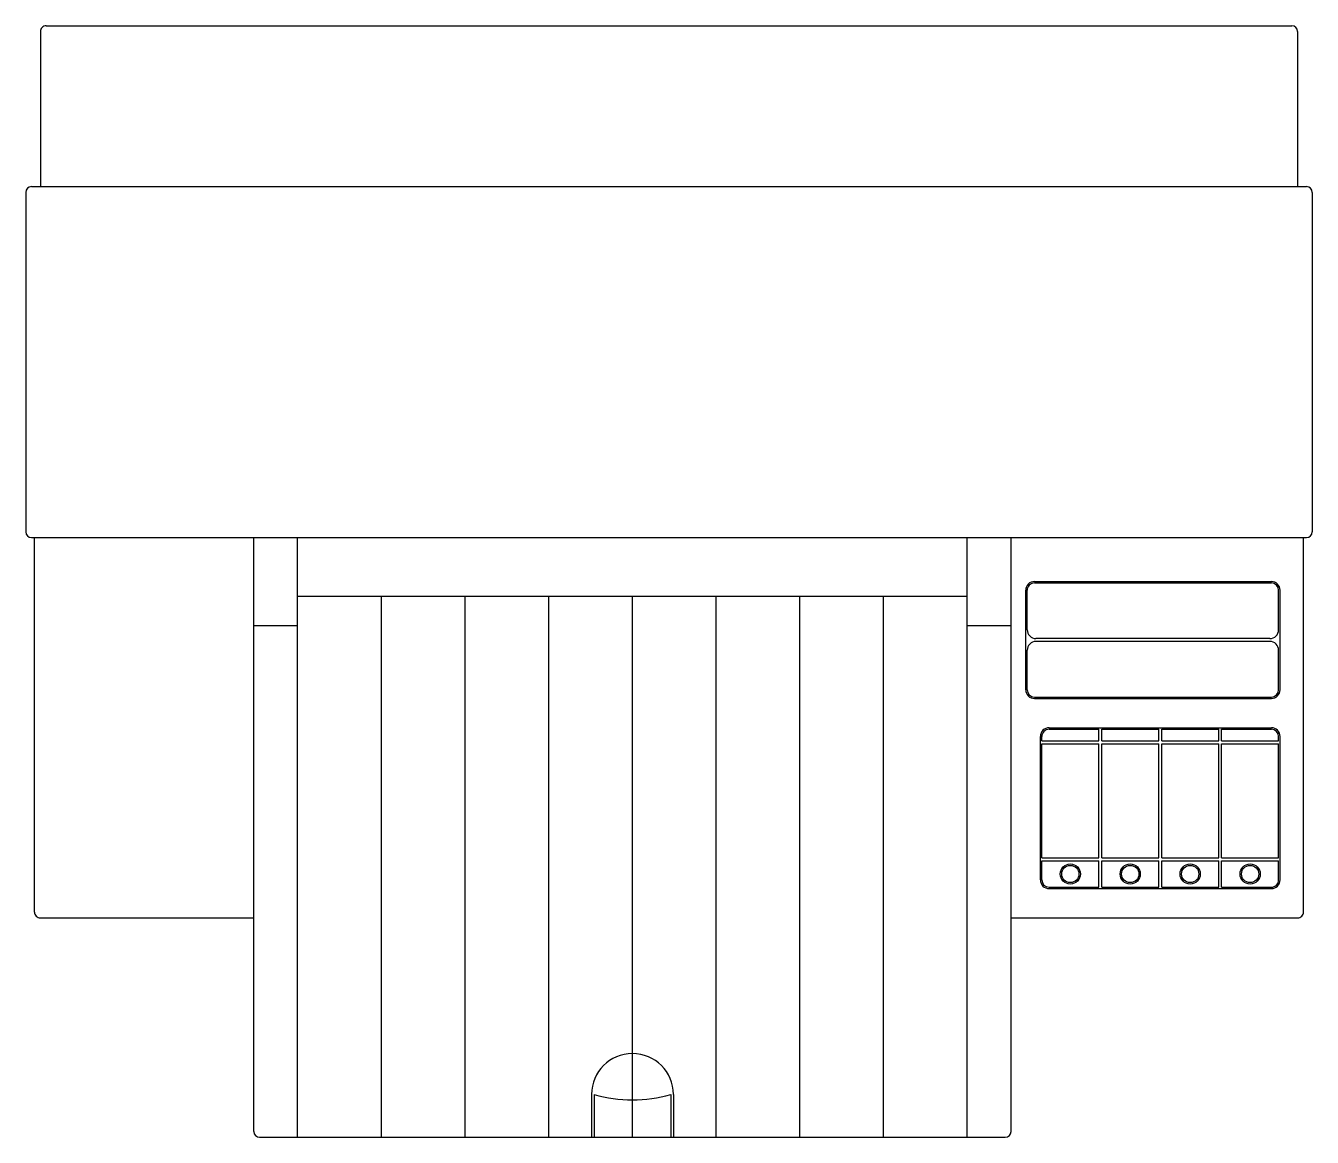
# Model space of a CAD drawing. Extents: x 18.213 to 18.653, y 22.003 to 22.383.
import ezdxf

# ---------------------------------------------------------------- set-up
doc = ezdxf.new("R2010")
doc.units = 0
doc.header["$LTSCALE"] = 0.35
doc.layers.get('0').update_dxf_attribs({"linetype": 'CONTINUOUS'})

msp = doc.modelspace()

# ---------------------------------------------------------------- linework, layer by layer
at = {"color": 0}
for p, q in [((18.21841029169821, 22.3807087212332), (18.21841029169821, 22.32770872123319)), ((18.2204102916982, 22.3827087212332), (18.64641029169821, 22.38270872123319)), ((18.64841029169821, 22.38070872123319), (18.64841029169821, 22.32770872123319)), ((18.21341029169821, 22.32570872123319), (18.21341029169821, 22.20970872123319)), ((18.21541029169821, 22.32770872123319), (18.21841029169809, 22.32770872123319)), ((18.21841029169809, 22.32770872123319), (18.64841029169816, 22.32770872123319)), ((18.64841029169816, 22.32770872123319), (18.65141029169821, 22.32770872123319)), ((18.65341029169821, 22.32570872123319), (18.65341029169821, 22.20970872123319)), ((18.21541029169821, 22.20770872123319), (18.21641029169814, 22.2077087212333)), ((18.2164102916982, 22.07970872123319), (18.21641029169821, 22.20770872123319)), ((18.21641029169814, 22.2077087212333), (18.65041029169811, 22.2077087212333)), ((18.29141029169818, 22.07770872123319), (18.29141029169821, 22.20770872123319)), ((18.3064102916982, 22.00270872123319), (18.30641029169821, 22.20770872123319)), ((18.53541029169821, 22.00270872123319), (18.53541029169821, 22.20770872123319)), ((18.5504102916982, 22.07770872123319), (18.55041029169821, 22.20770872123319)), ((18.65041029169821, 22.07970872123319), (18.65041029169821, 22.20770872123319)), ((18.65041029169811, 22.2077087212333), (18.65141029169822, 22.20770872123319)), ((18.55541029169821, 22.1557087212332), (18.55541029169821, 22.1897087212332)), ((18.55591029169821, 22.17620872123318), (18.55591029169821, 22.1897087212332)), ((18.55841029169821, 22.1927087212332), (18.63941029169821, 22.1927087212332)), ((18.55841029169821, 22.1922087212332), (18.63941029169821, 22.1922087212332)), ((18.64191029169821, 22.17620872123319), (18.64191029169821, 22.1897087212332)), ((18.64241029169821, 22.1557087212332), (18.64241029169821, 22.1897087212332)), ((18.30641029169821, 22.1877087212332), (18.53541029169821, 22.1877087212332)), ((18.33503529169827, 22.00270872123315), (18.33503529169827, 22.18770872123319)), ((18.36366029169827, 22.00270872123315), (18.36366029169827, 22.18770872123319)), ((18.39228529169827, 22.00270872123315), (18.39228529169827, 22.18770872123319)), ((18.42091029169827, 22.00270872123315), (18.42091029169827, 22.18770872123319)), ((18.44953529169827, 22.00270872123315), (18.44953529169827, 22.18770872123319)), ((18.47816029169827, 22.00270872123315), (18.47816029169827, 22.18770872123319)), ((18.50678529169827, 22.00270872123315), (18.50678529169827, 22.18770872123319)), ((18.29141029169821, 22.17770872123319), (18.30641029169821, 22.17770872123319)), ((18.53541029169821, 22.17770872123319), (18.55041029169821, 22.17770872123319)), ((18.63891029169821, 22.17320872123319), (18.55891029169821, 22.17320872123318)), ((18.63891029169821, 22.1722087212332), (18.55891029169821, 22.17220872123318)), ((18.55591029169821, 22.1557087212332), (18.55591029169821, 22.16920872123318)), ((18.64191029169821, 22.1557087212332), (18.64191029169821, 22.1692087212332)), ((18.55841029169821, 22.1532087212332), (18.63941029169821, 22.1532087212332)), ((18.55841029169821, 22.1527087212332), (18.63941029169821, 22.1527087212332)), ((18.56341029169821, 22.14270872123319), (18.63941029169821, 22.14270872123319)), ((18.56341029169821, 22.1422087212332), (18.58041029169822, 22.1422087212332)), ((18.58041029169822, 22.13820872123319), (18.58041029169822, 22.1422087212332)), ((18.58141029169822, 22.13820872123319), (18.58141029169822, 22.1422087212332)), ((18.58141029169822, 22.1422087212332), (18.60091029169822, 22.1422087212332)), ((18.60091029169822, 22.13820872123319), (18.60091029169822, 22.14220872123319)), ((18.60191029169822, 22.13820872123319), (18.60191029169822, 22.14220872123319)), ((18.60191029169822, 22.1422087212332), (18.62141029169823, 22.1422087212332)), ((18.62141029169822, 22.13820872123318), (18.62141029169823, 22.1422087212332)), ((18.62241029169822, 22.13820872123319), (18.62241029169822, 22.1422087212332)), ((18.62241029169822, 22.14220872123319), (18.63941029169821, 22.14220872123319)), ((18.56041029169821, 22.0907087212332), (18.56041029169821, 22.13970872123319)), ((18.56091029169821, 22.13820872123319), (18.56091029169821, 22.13970872123319)), ((18.56091029169821, 22.13820872123319), (18.58041029169822, 22.13820872123319)), ((18.56091029169821, 22.1372087212332), (18.58041029169822, 22.1372087212332)), ((18.56091029169821, 22.0982087212332), (18.56091029169821, 22.1372087212332)), ((18.58041029169822, 22.09820872123317), (18.58041029169822, 22.1372087212332)), ((18.58141029169822, 22.13820872123319), (18.60091029169822, 22.13820872123319)), ((18.58141029169822, 22.1372087212332), (18.60091029169822, 22.13720872123319)), ((18.58141029169822, 22.09820872123317), (18.58141029169822, 22.1372087212332)), ((18.60091029169822, 22.09820872123318), (18.60091029169822, 22.13720872123319)), ((18.60191029169822, 22.13820872123319), (18.62141029169822, 22.13820872123318)), ((18.60191029169822, 22.09820872123317), (18.60191029169822, 22.13720872123319)), ((18.60191029169822, 22.13720872123319), (18.62141029169822, 22.13720872123319)), ((18.62141029169822, 22.09820872123317), (18.62141029169822, 22.13720872123319)), ((18.62241029169822, 22.13820872123319), (18.64191029169821, 22.13820872123319)), ((18.62241029169822, 22.09820872123318), (18.62241029169822, 22.13720872123319)), ((18.62241029169822, 22.13720872123319), (18.64191029169821, 22.13720872123319)), ((18.64191029169821, 22.13820872123319), (18.64191029169821, 22.13970872123319)), ((18.64191029169822, 22.0982087212332), (18.64191029169821, 22.13720872123319)), ((18.64241029169822, 22.0907087212332), (18.64241029169821, 22.13970872123319)), ((18.56091029169821, 22.0982087212332), (18.58041029169822, 22.09820872123317)), ((18.56091029169821, 22.0907087212332), (18.56091029169821, 22.0972087212332)), ((18.56091029169821, 22.0972087212332), (18.58041029169822, 22.09720872123318)), ((18.58041029169822, 22.08820872123319), (18.58041029169822, 22.09720872123318)), ((18.58141029169822, 22.09820872123317), (18.60091029169822, 22.09820872123318)), ((18.58141029169822, 22.08820872123319), (18.58141029169822, 22.09720872123318)), ((18.58141029169822, 22.09720872123318), (18.60091029169822, 22.09720872123318)), ((18.60091029169822, 22.08820872123319), (18.60091029169822, 22.09720872123318)), ((18.60191029169822, 22.09820872123317), (18.62141029169822, 22.09820872123317)), ((18.60191029169821, 22.08820872123319), (18.60191029169822, 22.09720872123318)), ((18.60191029169822, 22.09720872123318), (18.62141029169822, 22.09720872123318)), ((18.62141029169822, 22.08820872123319), (18.62141029169822, 22.09720872123318)), ((18.62241029169822, 22.09820872123318), (18.64191029169822, 22.0982087212332)), ((18.62241029169822, 22.08820872123319), (18.62241029169822, 22.09720872123318)), ((18.62241029169822, 22.09720872123318), (18.64191029169822, 22.0972087212332)), ((18.64191029169822, 22.0907087212332), (18.64191029169822, 22.0972087212332)), ((18.56341029169822, 22.08820872123319), (18.58041029169822, 22.08820872123319)), ((18.58141029169822, 22.08820872123319), (18.60091029169822, 22.08820872123319)), ((18.60191029169821, 22.08820872123319), (18.62141029169822, 22.08820872123319)), ((18.62241029169822, 22.08820872123319), (18.63941029169822, 22.08820872123319)), ((18.56341029169822, 22.0877087212332), (18.63941029169822, 22.0877087212332)), ((18.2184102916982, 22.07770872123319), (18.29141029169818, 22.07770872123319)), ((18.2914102916982, 22.00470872123319), (18.29141029169818, 22.07770872123319)), ((18.55041029169821, 22.00470872123319), (18.5504102916982, 22.07770872123319)), ((18.5504102916982, 22.07770872123319), (18.64841029169822, 22.07770872123319)), ((18.40691029169824, 22.01733372123319), (18.40691029169824, 22.00270872123315)), ((18.40782935853971, 22.01733372123319), (18.40782935853971, 22.00270872123315)), ((18.43399122485675, 22.01733372123319), (18.43399122485675, 22.00270872123315)), ((18.43491029169823, 22.01733372123319), (18.43491029169823, 22.00270872123315)), ((18.29341029169819, 22.00270872123319), (18.30641029169828, 22.00270872123315)), ((18.30641029169828, 22.00270872123315), (18.53541029169819, 22.00270872123315)), ((18.53541029169819, 22.00270872123315), (18.54841029169822, 22.00270872123319))]:
    msp.add_line(p, q, dxfattribs=at)
for centre, radius in [((18.57066029169825, 22.09270872123319), 0.0034469601355234), ((18.57066029169825, 22.09270872123319), 0.0029469601355234), ((18.5911602916982, 22.09270872123318), 0.0034469601355234), ((18.5911602916982, 22.09270872123318), 0.0029469601355234), ((18.61166029169817, 22.09270872123318), 0.0034469601355234), ((18.61166029169817, 22.09270872123318), 0.0029469601355234), ((18.63216029169821, 22.09270872123319), 0.0034469601355234), ((18.63216029169821, 22.09270872123319), 0.0029469601355234)]:
    msp.add_circle(centre, radius, dxfattribs=at)
for centre, radius, start, end in [((18.2204102916982, 22.3807087212332), 0.002, 89.99999999999906, 180), ((18.64641029169821, 22.38070872123319), 0.002, 0, 89.99999999999906), ((18.21541029169821, 22.32570872123319), 0.002, 90, 180), ((18.65141029169821, 22.32570872123319), 0.002, 0, 90), ((18.21541029169821, 22.20970872123319), 0.002, 180, 270), ((18.65141029169822, 22.20970872123319), 0.002, 270, 0), ((18.55841029169821, 22.1897087212332), 0.003, 90, 180.000000000001), ((18.55841029169821, 22.1897087212332), 0.0025, 90, 180.000000000001), ((18.63941029169821, 22.1897087212332), 0.003, 0, 90), ((18.63941029169821, 22.1897087212332), 0.0025, 0, 90), ((18.55891029169821, 22.17620872123318), 0.003, 180, 270.0000000000071), ((18.63891029169821, 22.17620872123319), 0.003, 270.0000000000073, 0), ((18.55891029169821, 22.16920872123318), 0.003, 90.0000000000071, 180.0000000000123), ((18.63891029169821, 22.1692087212332), 0.003, 0, 90.0000000000098), ((18.55841029169821, 22.1557087212332), 0.003, 180.0000000000011, 270), ((18.55841029169821, 22.1557087212332), 0.0025, 180.0000000000011, 270), ((18.63941029169821, 22.1557087212332), 0.003, 270, 0), ((18.63941029169821, 22.1557087212332), 0.0025, 270, 0), ((18.56341029169821, 22.13970872123319), 0.003, 89.99999999999771, 180.0000000000039), ((18.56341029169821, 22.13970872123319), 0.0025, 89.99999999999771, 180.0000000000039), ((18.63941029169821, 22.13970872123319), 0.003, 3.9184e-12, 90), ((18.63941029169821, 22.13970872123319), 0.0025, 3.9184e-12, 90), ((18.56341029169822, 22.0907087212332), 0.003, 180.0000000000039, 270), ((18.56341029169822, 22.0907087212332), 0.0025, 180.0000000000039, 270), ((18.63941029169822, 22.0907087212332), 0.003, 270, 3.9184e-12), ((18.63941029169822, 22.0907087212332), 0.0025, 270, 3.9184e-12), ((18.2184102916982, 22.07970872123319), 0.002, 179.9999999999984, 270), ((18.2184102916982, 22.07970872123319), 0.002, 179.9999999999984, 270), ((18.64841029169822, 22.07970872123319), 0.002, 270, 1.5648e-12), ((18.42091029169827, 22.01733372123319), 0.0139999999999603, 0, 180), ((18.42091029169823, 22.06295936816416), 0.0474637806139302, 254.0023330357785, 285.9976669642296), ((18.2934102916982, 22.00470872123319), 0.002, 179.999999999999, 269.9999999998236), ((18.54841029169821, 22.00470872123319), 0.002, 270.0000000001764, 9.923e-13)]:
    msp.add_arc(centre, radius, start, end, dxfattribs=at)

doc.saveas('drawing.dxf')
